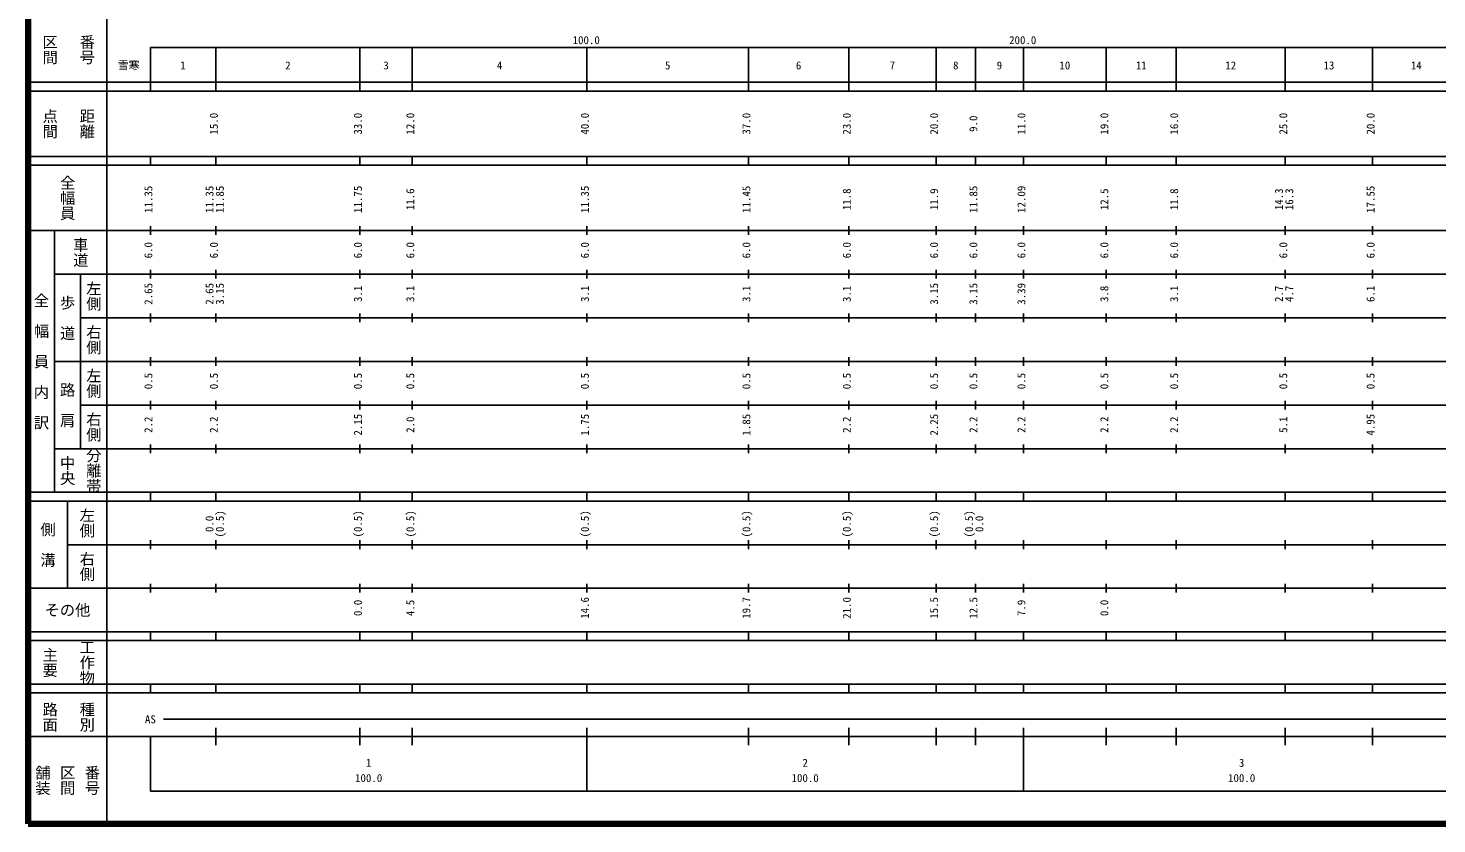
# Model space of a CAD drawing. Units: millimetres on the paper, enlarged 1000 times. Extents: x 40000 to 680000, y 20000 to 380000.
# Drawn here: x 40000 to 362717, y 20000 to 202409 of the extents above; entities that cross this region are included whole.
import ezdxf
from ezdxf.enums import TextEntityAlignment as Align

# ---------------------------------------------------------------- set-up
doc = ezdxf.new("R2010")
doc.units = ezdxf.units.MM
doc.header["$LTSCALE"] = 1000
doc.layers.add('M-TTL', color=2, linetype='Continuous', lineweight=140)
doc.layers.add('M-TTL-BAND', color=7, linetype='Continuous', lineweight=25)
doc.styles.add('@ＭＳ ゴシック', font='')
doc.styles.add('ＭＳ ゴシック', font='')
doc.styles.get('@ＭＳ ゴシック').set_extended_font_data('@MS Gothic')
doc.styles.get('ＭＳ ゴシック').set_extended_font_data('MS Gothic')

msp = doc.modelspace()

# ---------------------------------------------------------------- linework, layer by layer
at = {"layer": 'M-TTL'}
for p, q in [((40000, 380000), (40000, 20000)), ((40000, 20000), (680000, 20000))]:
    msp.add_line(p, q, dxfattribs=at)
at = {"layer": 'M-TTL-BAND'}
for p, q in [((58000, 370000), (58000, 20000)), ((68000, 198000), (579000, 198000)), ((68000, 198000), (68000, 188000)), ((83000, 188000), (83000, 198000)), ((116000, 188000), (116000, 198000)), ((128000, 188000), (128000, 198000)), ((168000, 188000), (168000, 198000)), ((205000, 188000), (205000, 198000)), ((228000, 188000), (228000, 198000)), ((248000, 188000), (248000, 198000)), ((257000, 188000), (257000, 198000)), ((268000, 188000), (268000, 198000)), ((287000, 188000), (287000, 198000)), ((303000, 188000), (303000, 198000)), ((328000, 188000), (328000, 198000)), ((348000, 188000), (348000, 198000)), ((40000, 190000), (579000, 190000)), ((40000, 188000), (579000, 188000)), ((40000, 173000), (579000, 173000)), ((68000, 171000), (68000, 173000)), ((83000, 171000), (83000, 173000)), ((116000, 171000), (116000, 173000)), ((128000, 171000), (128000, 173000)), ((168000, 171000), (168000, 173000)), ((205000, 171000), (205000, 173000)), ((228000, 171000), (228000, 173000)), ((248000, 171000), (248000, 173000)), ((257000, 171000), (257000, 173000)), ((268000, 171000), (268000, 173000)), ((287000, 171000), (287000, 173000)), ((303000, 171000), (303000, 173000)), ((328000, 171000), (328000, 173000)), ((348000, 171000), (348000, 173000)), ((40000, 171000), (579000, 171000)), ((40000, 156000), (579000, 156000)), ((46000, 96000), (46000, 156000)), ((68000, 155000), (68000, 157000)), ((83000, 155000), (83000, 157000)), ((116000, 155000), (116000, 157000)), ((128000, 155000), (128000, 157000)), ((168000, 155000), (168000, 157000)), ((205000, 155000), (205000, 157000)), ((228000, 155000), (228000, 157000)), ((248000, 155000), (248000, 157000)), ((257000, 155000), (257000, 157000)), ((268000, 155000), (268000, 157000)), ((287000, 155000), (287000, 157000)), ((303000, 155000), (303000, 157000)), ((328000, 155000), (328000, 157000)), ((348000, 155000), (348000, 157000)), ((46000, 146000), (579000, 146000)), ((52000, 146000), (52000, 106000)), ((68000, 145000), (68000, 147000)), ((83000, 145000), (83000, 147000)), ((116000, 145000), (116000, 147000)), ((128000, 145000), (128000, 147000)), ((168000, 145000), (168000, 147000)), ((205000, 145000), (205000, 147000)), ((228000, 145000), (228000, 147000)), ((248000, 145000), (248000, 147000)), ((257000, 145000), (257000, 147000)), ((268000, 145000), (268000, 147000)), ((287000, 145000), (287000, 147000)), ((303000, 145000), (303000, 147000)), ((328000, 145000), (328000, 147000)), ((348000, 145000), (348000, 147000)), ((52000, 136000), (579000, 136000)), ((68000, 135000), (68000, 137000)), ((83000, 135000), (83000, 137000)), ((116000, 135000), (116000, 137000)), ((128000, 135000), (128000, 137000)), ((168000, 135000), (168000, 137000)), ((205000, 135000), (205000, 137000)), ((228000, 135000), (228000, 137000)), ((248000, 135000), (248000, 137000)), ((257000, 135000), (257000, 137000)), ((268000, 135000), (268000, 137000)), ((287000, 135000), (287000, 137000)), ((303000, 135000), (303000, 137000)), ((328000, 135000), (328000, 137000)), ((348000, 135000), (348000, 137000)), ((46000, 126000), (579000, 126000)), ((68000, 125000), (68000, 127000)), ((83000, 125000), (83000, 127000)), ((116000, 125000), (116000, 127000)), ((128000, 125000), (128000, 127000)), ((168000, 125000), (168000, 127000)), ((205000, 125000), (205000, 127000)), ((228000, 125000), (228000, 127000)), ((248000, 125000), (248000, 127000)), ((257000, 125000), (257000, 127000)), ((268000, 125000), (268000, 127000)), ((287000, 125000), (287000, 127000)), ((303000, 125000), (303000, 127000)), ((328000, 125000), (328000, 127000)), ((348000, 125000), (348000, 127000)), ((68000, 115000), (68000, 117000)), ((83000, 115000), (83000, 117000)), ((116000, 115000), (116000, 117000)), ((128000, 115000), (128000, 117000)), ((168000, 115000), (168000, 117000)), ((205000, 115000), (205000, 117000)), ((228000, 115000), (228000, 117000)), ((248000, 115000), (248000, 117000)), ((257000, 115000), (257000, 117000)), ((268000, 115000), (268000, 117000)), ((287000, 115000), (287000, 117000)), ((303000, 115000), (303000, 117000)), ((328000, 115000), (328000, 117000)), ((348000, 115000), (348000, 117000)), ((52000, 116000), (579000, 116000)), ((68000, 105000), (68000, 107000)), ((83000, 105000), (83000, 107000)), ((116000, 105000), (116000, 107000)), ((128000, 105000), (128000, 107000)), ((168000, 105000), (168000, 107000)), ((205000, 105000), (205000, 107000)), ((228000, 105000), (228000, 107000)), ((248000, 105000), (248000, 107000)), ((257000, 105000), (257000, 107000)), ((268000, 105000), (268000, 107000)), ((287000, 105000), (287000, 107000)), ((303000, 105000), (303000, 107000)), ((328000, 105000), (328000, 107000)), ((348000, 105000), (348000, 107000)), ((46000, 106000), (579000, 106000)), ((40000, 96000), (579000, 96000)), ((40000, 94000), (579000, 94000)), ((49000, 94000), (49000, 74000)), ((68000, 94000), (68000, 96000)), ((83000, 94000), (83000, 96000)), ((116000, 94000), (116000, 96000)), ((128000, 94000), (128000, 96000)), ((168000, 94000), (168000, 96000)), ((205000, 94000), (205000, 96000)), ((228000, 94000), (228000, 96000)), ((248000, 94000), (248000, 96000)), ((257000, 94000), (257000, 96000)), ((268000, 94000), (268000, 96000)), ((287000, 94000), (287000, 96000)), ((303000, 94000), (303000, 96000)), ((328000, 94000), (328000, 96000)), ((348000, 94000), (348000, 96000)), ((49000, 84000), (579000, 84000)), ((68000, 83000), (68000, 85000)), ((83000, 83000), (83000, 85000)), ((116000, 83000), (116000, 85000)), ((128000, 83000), (128000, 85000)), ((168000, 83000), (168000, 85000)), ((205000, 83000), (205000, 85000)), ((228000, 83000), (228000, 85000)), ((248000, 83000), (248000, 85000)), ((257000, 83000), (257000, 85000)), ((268000, 83000), (268000, 85000)), ((287000, 83000), (287000, 85000)), ((303000, 83000), (303000, 85000)), ((328000, 83000), (328000, 85000)), ((348000, 83000), (348000, 85000)), ((68000, 73000), (68000, 75000)), ((83000, 73000), (83000, 75000)), ((116000, 73000), (116000, 75000)), ((128000, 73000), (128000, 75000)), ((168000, 73000), (168000, 75000)), ((205000, 73000), (205000, 75000)), ((228000, 73000), (228000, 75000)), ((248000, 73000), (248000, 75000)), ((257000, 73000), (257000, 75000)), ((268000, 73000), (268000, 75000)), ((287000, 73000), (287000, 75000)), ((303000, 73000), (303000, 75000)), ((328000, 73000), (328000, 75000)), ((348000, 73000), (348000, 75000)), ((40000, 74000), (579000, 74000)), ((40000, 64000), (579000, 64000)), ((40000, 62000), (579000, 62000)), ((68000, 62000), (68000, 64000)), ((83000, 62000), (83000, 64000)), ((116000, 62000), (116000, 64000)), ((128000, 62000), (128000, 64000)), ((168000, 62000), (168000, 64000)), ((205000, 62000), (205000, 64000)), ((228000, 62000), (228000, 64000)), ((248000, 62000), (248000, 64000)), ((257000, 62000), (257000, 64000)), ((268000, 62000), (268000, 64000)), ((287000, 62000), (287000, 64000)), ((303000, 62000), (303000, 64000)), ((328000, 62000), (328000, 64000)), ((348000, 62000), (348000, 64000)), ((40000, 52000), (579000, 52000)), ((68000, 50000), (68000, 52000)), ((83000, 50000), (83000, 52000)), ((116000, 50000), (116000, 52000)), ((128000, 50000), (128000, 52000)), ((168000, 50000), (168000, 52000)), ((205000, 50000), (205000, 52000)), ((228000, 50000), (228000, 52000)), ((248000, 50000), (248000, 52000)), ((257000, 50000), (257000, 52000)), ((268000, 50000), (268000, 52000)), ((287000, 50000), (287000, 52000)), ((303000, 50000), (303000, 52000)), ((328000, 50000), (328000, 52000)), ((348000, 50000), (348000, 52000)), ((40000, 50000), (579000, 50000)), ((71000, 44000), (565000, 44000)), ((83000, 38000), (83000, 42000)), ((116000, 38000), (116000, 42000)), ((128000, 38000), (128000, 42000)), ((168000, 27500), (168000, 42000)), ((205000, 38000), (205000, 42000)), ((228000, 38000), (228000, 42000)), ((248000, 38000), (248000, 42000)), ((257000, 38000), (257000, 42000)), ((268000, 27500), (268000, 42000)), ((287000, 38000), (287000, 42000)), ((303000, 38000), (303000, 42000)), ((328000, 38000), (328000, 42000)), ((348000, 38000), (348000, 42000)), ((40000, 40000), (579000, 40000)), ((68000, 40000), (68000, 27500)), ((68000, 27500), (579000, 27500))]:
    msp.add_line(p, q, dxfattribs=at)

# ---------------------------------------------------------------- texts
at = {"layer": 'M-TTL-BAND', "style": '@ＭＳ ゴシック'}
for s, p in [('区間', (45000, 197500)), ('番号', (53500, 197500)), ('点間', (45000, 180500)), ('距離', (53500, 180500)), ('全幅員', (49000, 163500)), ('車道', (52000, 151000)), ('左側', (55000, 141000)), ('全\u3000幅\u3000員\u3000内\u3000訳', (43000, 126000)), ('歩\u3000道', (49000, 136000)), ('右側', (55000, 131000)), ('左側', (55000, 121000)), ('路\u3000肩', (49000, 116000)), ('右側', (55000, 111000)), ('中央', (49000, 101000)), ('分離帯', (55000, 101000)), ('左側', (53500, 89000)), ('側\u3000溝', (44500, 84000)), ('右側', (53500, 79000)), ('工作物', (53500, 57000)), ('主要', (45000, 57000)), ('路面', (45000, 44500)), ('種別', (53500, 44500)), ('舗装', (43333, 30000)), ('区間', (49000, 30000)), ('番号', (54667, 30000))]:
    msp.add_text(s, height=2566, rotation=270, dxfattribs=at).set_placement(p, align=Align.MIDDLE_CENTER)
at = {"layer": 'M-TTL-BAND', "style": 'ＭＳ ゴシック'}
for s, p in [('100.0', (167844, 198195)), ('200.0', (267844, 198195)), ('雪寒', (63017, 192405)), ('1', (75500, 192405)), ('2', (99500, 192405)), ('3', (122000, 192405)), ('4', (148000, 192405)), ('5', (186500, 192405)), ('6', (216500, 192405)), ('7', (238000, 192405)), ('8', (252500, 192405)), ('9', (262500, 192405)), ('10', (277500, 192405)), ('11', (295000, 192405)), ('12', (315500, 192405)), ('13', (338000, 192405)), ('14', (358000, 192405)), ('AS', (68000, 42500)), ('1', (118000, 32523)), ('2', (218000, 32523)), ('3', (318000, 32523)), ('100.0', (118000, 29033)), ('100.0', (218000, 29033)), ('100.0', (318000, 29033))]:
    msp.add_text(s, height=1833, dxfattribs=at).set_placement(p, align=Align.BOTTOM_CENTER)
for s, p in [('15.0', (84000, 180500)), ('33.0', (117000, 180500)), ('12.0', (129000, 180500)), ('40.0', (169000, 180500)), ('37.0', (206000, 180500)), ('23.0', (229000, 180500)), ('20.0', (249000, 180500)), ('9.0', (258000, 180500)), ('11.0', (269000, 180500)), ('19.0', (288000, 180500)), ('16.0', (304000, 180500)), ('25.0', (329000, 180500)), ('20.0', (349000, 180500)), ('11.35', (69000, 163174)), ('11.35', (83000, 163174)), ('11.85', (85370, 163174)), ('11.75', (117000, 163174)), ('11.6', (129000, 163174)), ('11.35', (169000, 163174)), ('11.45', (206000, 163174)), ('11.8', (229000, 163174)), ('11.9', (249000, 163174)), ('11.85', (258000, 163174)), ('12.09', (269000, 163174)), ('12.5', (288000, 163174)), ('11.8', (304000, 163174)), ('14.3', (328000, 163174)), ('16.3', (330370, 163174)), ('17.55', (349000, 163174)), ('6.0', (69000, 151500)), ('6.0', (84000, 151500)), ('6.0', (117000, 151500)), ('6.0', (129000, 151500)), ('6.0', (169000, 151500)), ('6.0', (206000, 151500)), ('6.0', (229000, 151500)), ('6.0', (249000, 151500)), ('6.0', (258000, 151500)), ('6.0', (269000, 151500)), ('6.0', (288000, 151500)), ('6.0', (304000, 151500)), ('6.0', (329000, 151500)), ('6.0', (349000, 151500)), ('2.65', (69000, 141500)), ('2.65', (83000, 141500)), ('3.15', (85370, 141500)), ('3.1', (117000, 141500)), ('3.1', (129000, 141500)), ('3.1', (169000, 141500)), ('3.1', (206000, 141500)), ('3.1', (229000, 141500)), ('3.15', (249000, 141500)), ('3.15', (258000, 141500)), ('3.39', (269000, 141500)), ('3.8', (288000, 141500)), ('3.1', (304000, 141500)), ('2.7', (328000, 141500)), ('4.7', (330370, 141500)), ('6.1', (349000, 141500)), ('0.5', (69000, 121500)), ('0.5', (84000, 121500)), ('0.5', (117000, 121500)), ('0.5', (129000, 121500)), ('0.5', (169000, 121500)), ('0.5', (206000, 121500)), ('0.5', (229000, 121500)), ('0.5', (249000, 121500)), ('0.5', (258000, 121500)), ('0.5', (269000, 121500)), ('0.5', (288000, 121500)), ('0.5', (304000, 121500)), ('0.5', (329000, 121500)), ('0.5', (349000, 121500)), ('2.2', (69000, 111500)), ('2.2', (84000, 111500)), ('2.15', (117000, 111500)), ('2.0', (129000, 111500)), ('1.75', (169000, 111500)), ('1.85', (206000, 111500)), ('2.2', (229000, 111500)), ('2.25', (249000, 111500)), ('2.2', (258000, 111500)), ('2.2', (269000, 111500)), ('2.2', (288000, 111500)), ('2.2', (304000, 111500)), ('5.1', (329000, 111500)), ('4.95', (349000, 111500)), ('0.0', (83000, 88764)), ('(0.5)', (85370, 88764)), ('(0.5)', (117000, 88764)), ('(0.5)', (129000, 88764)), ('(0.5)', (169000, 88764)), ('(0.5)', (206000, 88764)), ('(0.5)', (229000, 88764)), ('(0.5)', (249000, 88764)), ('(0.5)', (257000, 88764)), ('0.0', (259370, 88764)), ('0.0', (117000, 69500)), ('4.5', (129000, 69500)), ('14.6', (169000, 69500)), ('19.7', (206000, 69500)), ('21.0', (229000, 69500)), ('15.5', (249000, 69500)), ('12.5', (258000, 69500)), ('7.9', (269000, 69500)), ('0.0', (288000, 69500))]:
    msp.add_text(s, height=1833, rotation=90, dxfattribs=at).set_placement(p, align=Align.BOTTOM_CENTER)
msp.add_text('その他', height=2566, dxfattribs=at).set_placement((49000, 69000), align=Align.MIDDLE_CENTER)

doc.saveas('drawing.dxf')
